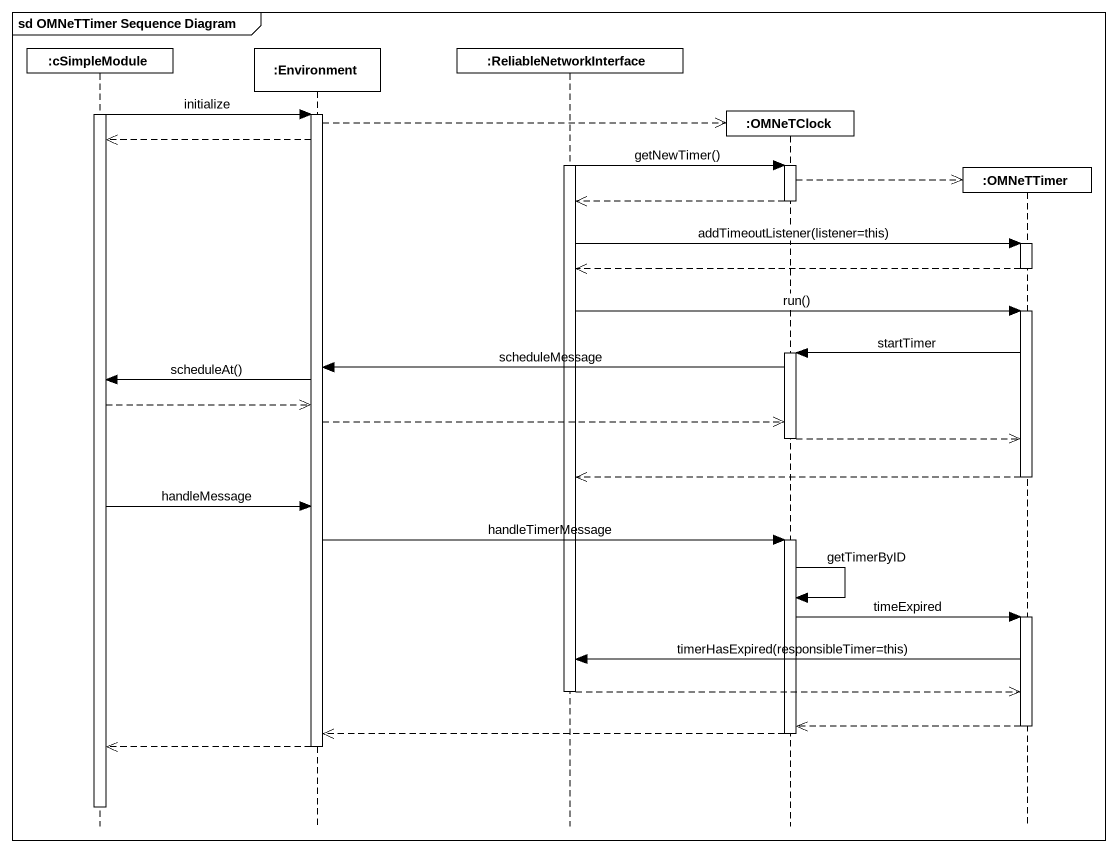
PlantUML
@startuml
mainframe sd OMNeTTimer Sequence Diagram
hide footbox
participant ":cSimpleModule" as cSimpleModule
participant ":Environment" as Environment
participant ":ReliableNetworkInterface" as ReliableNetworkInterface
participant ":OMNeTClock" as OMNeTClock
participant ":OMNeTTimer" as OMNeTTimer

activate cSimpleModule
cSimpleModule -> Environment : initialize
activate Environment
Environment -->> OMNeTClock **
Environment -->> cSimpleModule
activate ReliableNetworkInterface
ReliableNetworkInterface -> OMNeTClock : getNewTimer()
activate OMNeTClock
OMNeTClock -->> OMNeTTimer **
OMNeTClock -->> ReliableNetworkInterface
deactivate OMNeTClock
ReliableNetworkInterface -> OMNeTTimer : addTimeoutListener(listener=this)
activate OMNeTTimer
OMNeTTimer -->> ReliableNetworkInterface
deactivate OMNeTTimer
ReliableNetworkInterface -> OMNeTTimer : run()
activate OMNeTTimer
OMNeTTimer -> OMNeTClock : startTimer
activate OMNeTClock
OMNeTClock -> Environment : scheduleMessage
Environment -> cSimpleModule : scheduleAt()
cSimpleModule -->> Environment
Environment -->> OMNeTClock
OMNeTClock -->> OMNeTTimer
deactivate OMNeTClock
OMNeTTimer -->> ReliableNetworkInterface
deactivate OMNeTTimer
cSimpleModule -> Environment : handleMessage
Environment -> OMNeTClock : handleTimerMessage
activate OMNeTClock
OMNeTClock -> OMNeTClock : getTimerByID
OMNeTClock -> OMNeTTimer : timeExpired
activate OMNeTTimer
OMNeTTimer -> ReliableNetworkInterface : timerHasExpired(responsibleTimer=this)
ReliableNetworkInterface -->> OMNeTTimer
deactivate ReliableNetworkInterface
OMNeTTimer -->> OMNeTClock
deactivate OMNeTTimer
OMNeTClock -->> Environment
deactivate OMNeTClock
Environment -->> cSimpleModule
deactivate Environment
deactivate cSimpleModule
@enduml
